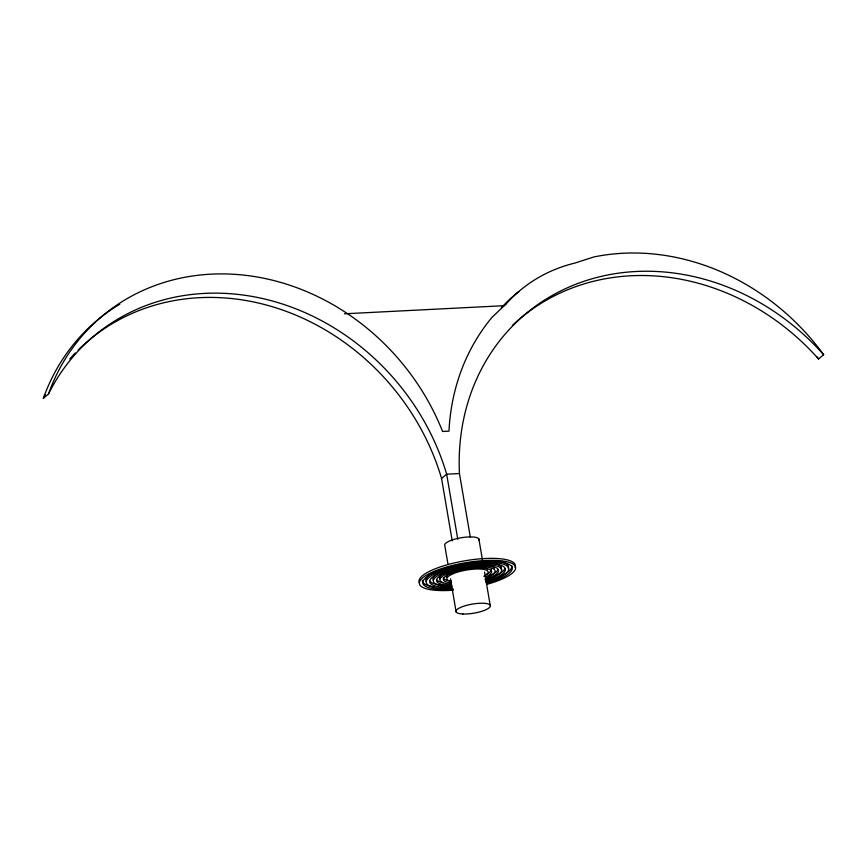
<?xml version="1.0" encoding="UTF-8"?>
<svg xmlns="http://www.w3.org/2000/svg" width="867" height="867" viewBox="0 0 867 867"><rect width="100%" height="100%" fill="white"/><g stroke="black" fill="none" stroke-linecap="round" stroke-linejoin="round"><path stroke-width="1.3" d="M512.44 325.396A230.167 202.336 50 0 1 818.556 358.981L823.65 354.711A226.894 199.464 50 0 0 594.036 256.914L574.702 263.124A170.268 149.677 50 0 0 506.426 303.569L491.979 317.376A226.894 199.464 50 0 0 448.976 431.148L442.582 431.473A226.894 199.464 50 0 0 240.961 274.828A226.894 199.464 50 0 0 48.444 394.052L43.35 398.332A230.167 202.336 50 0 1 45.149 394.799M506.426 303.569L501.332 307.839A170.268 149.677 50 0 1 518.899 291.561M452.216 540.791L441.563 478.454L446.657 474.184L459.445 473.534A230.167 202.336 50 0 1 585.702 280.724A230.167 202.336 50 0 1 823.65 354.711M344.383 313.8L503.879 305.704M478.866 538.938L482.496 560.158M484.534 572.09L490.202 605.253M459.445 473.534L470.326 537.193M457.765 539.166L446.657 474.184A230.167 202.336 50 0 0 257.228 297.403A230.167 202.336 50 0 0 48.444 394.052M447.99 564.254L444.814 545.679A17.438 4.606 -9.7 0 1 461.602 537.681A17.438 4.606 -9.7 0 1 478.931 540.141M450.482 578.842L456.15 611.994M453.235 590.199A48.823 12.886 -9.7 0 1 427.442 574.572A48.823 12.886 -9.7 0 1 504.529 561.242A48.823 12.886 -9.7 0 1 486.55 584.434M453.387 589.213A45.333 11.965 -9.7 0 1 430.368 574.604A45.333 11.965 -9.7 0 1 501.462 562.184A45.333 11.965 -9.7 0 1 486.517 583.426M452.227 588.292A41.854 11.043 -9.7 0 1 433.879 574.312A41.854 11.043 -9.7 0 1 498.774 563.192A41.854 11.043 -9.7 0 1 486.268 582.461M451.523 587.306A38.365 10.122 -9.7 0 1 437.326 574.062A38.365 10.122 -9.7 0 1 496.195 564.222A38.365 10.122 -9.7 0 1 485.607 581.605M451.859 586.19A34.669 9.147 -9.7 0 1 440.273 574.182A34.669 9.147 -9.7 0 1 492.619 565.186A34.669 9.147 -9.7 0 1 486.029 580.326M451.664 585.203A31.429 8.291 -9.7 0 1 443.416 573.997A31.429 8.291 -9.7 0 1 490.321 566.151A31.429 8.291 -9.7 0 1 484.989 579.633M450.732 584.055A27.917 7.369 -9.7 0 1 446.884 573.791A27.917 7.369 -9.7 0 1 487.156 567.116A27.917 7.369 -9.7 0 1 485.39 578.311M451.469 582.884A24.417 6.437 -9.7 0 1 449.193 574.127A24.417 6.437 -9.7 0 1 482.756 567.993A24.417 6.437 -9.7 0 1 486.485 576.479M451.057 581.464A20.927 5.516 -9.7 0 1 453.647 573.521A20.927 5.516 -9.7 0 1 481.543 569.131A20.927 5.516 -9.7 0 1 483.819 576.306M419.498 582.927A48.823 12.886 -9.7 0 1 466.511 560.526A48.823 12.886 -9.7 0 1 515.009 567.408M511.823 565.696A45.333 11.965 -9.7 0 1 499.815 576.588M442.809 587.512A45.333 11.965 -9.7 0 1 440.425 587.436M434.215 586.905A45.333 11.965 -9.7 0 1 422.457 580.207M426.304 581.573A41.854 11.043 -9.7 0 1 432.828 572.708M434.064 572.036A41.854 11.043 -9.7 0 1 435.993 571.082M499.576 561.404A41.854 11.043 -9.7 0 1 508.181 568.275M504.832 568.524A38.365 10.122 -9.7 0 1 493.594 576.631M442.484 585.171A38.365 10.122 -9.7 0 1 429.815 581.063M433.272 580.11A34.669 9.147 -9.7 0 1 438.648 572.892M439.937 572.187A34.669 9.147 -9.7 0 1 445.064 569.912M490.592 563.008A34.669 9.147 -9.7 0 1 494.212 563.507M495.512 563.788A34.669 9.147 -9.7 0 1 501.104 569.261M498.026 569.413A31.429 8.291 -9.7 0 1 489.205 575.894M443.167 582.613A31.429 8.291 -9.7 0 1 436.556 579.687M439.862 578.788A27.917 7.369 -9.7 0 1 441.726 574.658M442.463 574.095A27.917 7.369 -9.7 0 1 445.313 572.404M490.397 565.783A27.917 7.369 -9.7 0 1 494.472 568.167M491.08 568.893A24.417 6.437 -9.7 0 1 486.138 574.485M451.122 580.89A24.417 6.437 -9.7 0 1 443.254 578.061M446.678 577.433A20.927 5.516 -9.7 0 1 448.131 574.322M483.613 567.484A20.927 5.516 -9.7 0 1 487.655 569.521M69.794 358.927A230.167 202.336 50 0 1 75.288 352.967M78.138 350.084A230.167 202.336 50 0 1 94.34 335.865M95.403 335.052A230.167 202.336 50 0 1 441.563 478.454M43.35 398.332A226.894 199.464 50 0 1 119.83 304.176M816.974 356.836A226.894 199.464 50 0 1 818.556 358.981M462.891 613.999A17.438 4.606 -9.7 0 0 490.267 606.456A17.438 4.606 -9.7 0 0 466.37 605.415A17.438 4.606 -9.7 0 0 462.891 613.999"/></g></svg>
